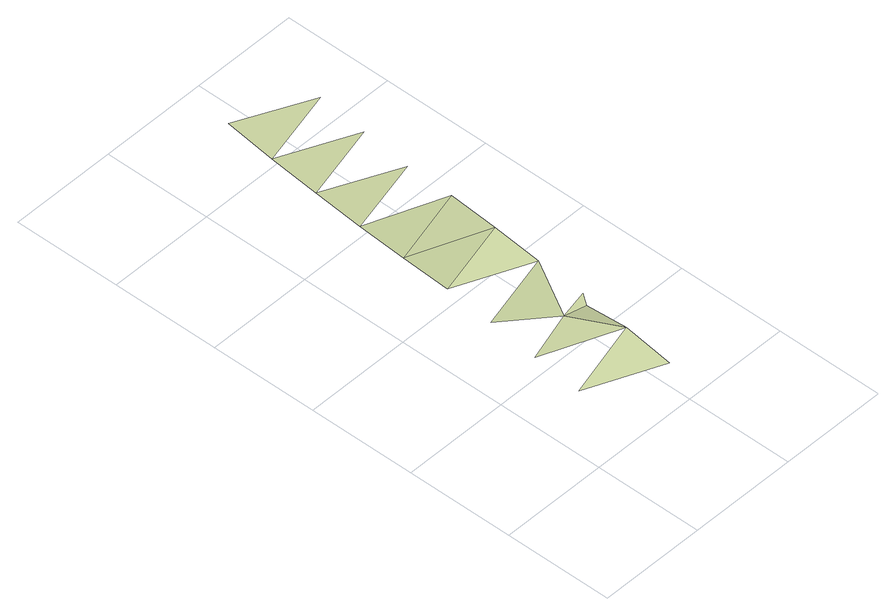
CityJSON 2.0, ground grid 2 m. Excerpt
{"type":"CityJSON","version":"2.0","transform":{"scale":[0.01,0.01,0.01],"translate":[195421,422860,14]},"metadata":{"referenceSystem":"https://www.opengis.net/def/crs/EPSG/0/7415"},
"CityObjects":{
"landuse1":{"type":"LandUse","attributes":{"3df_class":"Terrain","bgt_status":"bestaand","bgt_functie":"berm","relatievehoogteligging":0,"bgt_fysiekvoorkomen":"groenvoorziening","ondersteunendwegdeeloptalud":"false","plus_fysiekvoorkomen":"gras- en kruidachtigen","aantal_punten":0},"geometry":[{"type":"MultiSurface","lod":"1","boundaries":[[[0,1,2]],[[3,1,4]],[[4,5,6]],[[1,7,4]],[[4,7,8]],[[9,10,11]],[[9,5,10]],[[11,12,13]],[[10,12,11]],[[13,14,15]],[[15,16,17]],[[17,18,19]]]}]}
},
"vertices":[
[218,58,106],[228,155,110],[80,115,109],[91,215,105],[183,241,110],[247,351,107],[102,315,105],[233,241,96],[238,253,110],[114,414,102],[257,449,106],[125,514,94],[267,547,101],[137,614,85],[276,645,92],[148,714,82],[286,743,92],[159,813,81],[296,841,93],[171,913,81]
]}
